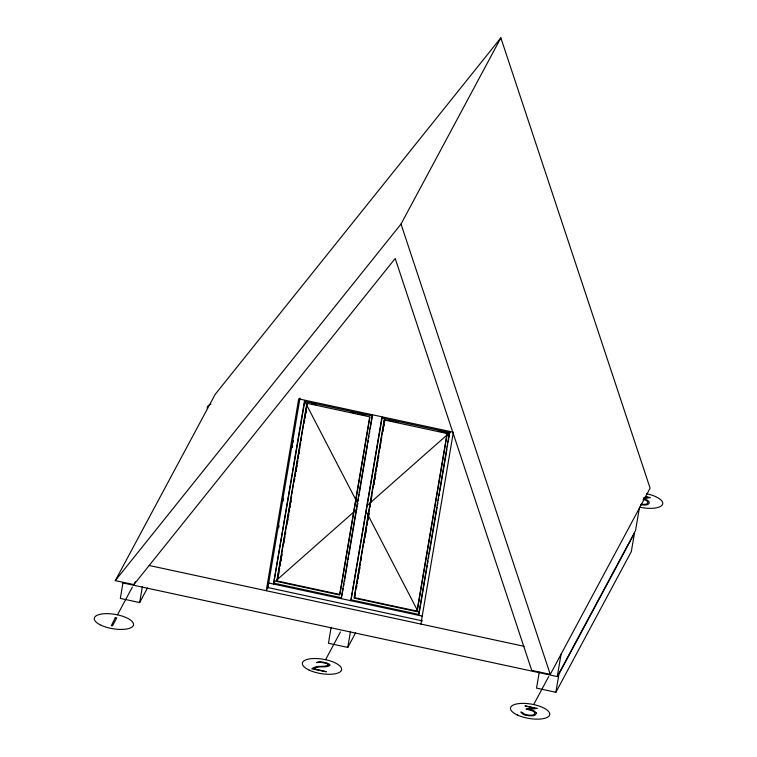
<?xml version="1.0" encoding="UTF-8"?>
<svg xmlns="http://www.w3.org/2000/svg" width="757" height="757" viewBox="0 0 757 757"><rect width="100%" height="100%" fill="white"/><g stroke="black" fill="none" stroke-linecap="round" stroke-linejoin="round"><path stroke-width="1.14" d="M123.041 582.407L120.344 598.399L139.676 602.563L147.445 588.075M139.676 602.563L142.373 586.571M299.999 397.993L267.931 587.574L422.586 620.91M278.661 527.79L279.049 525.462M283.184 501.02L283.582 498.693M292.24 447.482L292.637 445.154M293.025 442.826L293.423 440.498M304.446 401.324L273.542 584.044L304.891 400.481L304.446 401.324L372.103 415.905L372.548 415.073L370.192 429.039M307.191 402.79L277.062 580.941L339.884 594.482L369.823 417.495M277.611 579.105L278.008 576.777M278.406 574.449L279.39 568.63M279.778 566.302L280.175 563.965M280.573 561.637L280.961 559.309M281.358 556.982L281.755 554.654M286.676 525.547L287.064 523.21M287.461 520.882L287.859 518.554M288.247 516.227L288.644 513.899M289.628 508.079L290.026 505.752M290.414 503.424L290.811 501.087M291.208 498.759L291.596 496.431M295.732 471.98L296.129 469.652M296.526 467.324L296.914 464.997M297.312 462.669L297.7 460.332M298.097 458.004L298.495 455.676M298.883 453.348L299.867 447.529M300.264 445.201L300.661 442.873M301.049 440.546L301.447 438.208M304.002 423.078L304.399 420.75M304.797 418.413L305.185 416.085M305.582 413.757L305.979 411.43M306.367 409.102L306.765 406.774M278.472 575.112L278.869 572.784M279.267 570.456L279.655 568.129M280.052 565.791L280.45 563.463M280.838 561.136L281.235 558.808M281.623 556.48L282.02 554.152M283.79 543.668L284.187 541.34M284.585 539.012L284.973 536.685M285.37 534.357L285.758 532.029M287.537 521.545L287.925 519.217M288.322 516.889L288.72 514.561M289.108 512.234L289.505 509.906M289.903 507.578L290.291 505.25M290.688 502.913L291.076 500.585M294.426 480.79L294.823 478.462M295.221 476.134L295.608 473.806M296.006 471.479L296.99 465.659M297.378 463.331L297.775 460.994M298.173 458.666L298.561 456.339M298.958 454.011L299.356 451.683M304.276 422.576L304.674 420.239M305.062 417.911L305.459 415.584M305.847 413.256L306.244 410.928M307.228 405.109L307.626 402.781M331.15 627.269L328.443 643.261L347.775 647.424L355.544 632.937M372.103 415.905L341.199 598.626L343.224 588.482M343.612 586.155L344.009 583.827M344.407 581.499L347.747 561.713M348.144 559.385L348.532 557.057M348.93 554.73L357.588 503.519M357.985 501.191L358.383 498.863M358.771 496.535L359.168 494.207M359.556 491.88L367.438 445.334M367.826 443.006L368.224 440.678M368.612 438.35L369.009 436.023M369.407 433.695L369.795 431.367M381.765 417.987L350.86 600.717L382.219 417.154L381.765 417.987L449.431 432.578L449.876 431.736L448.106 442.211M384.518 419.454L354.38 597.614L417.211 611.154L446.952 435.332M356.32 587.621L356.717 585.293M357.105 582.966L357.503 580.638M357.891 578.31L358.288 575.982M359.272 570.163L359.67 567.826M360.058 565.498L360.455 563.17M360.852 560.842L361.24 558.515M365.376 534.063L365.773 531.736M366.17 529.408L366.558 527.071M366.956 524.743L367.353 522.415M367.741 520.087L368.139 517.76M368.527 515.432L368.924 513.104M369.908 507.285L370.305 504.947M370.693 502.62L371.091 500.292M371.488 497.964L371.876 495.636M373.655 485.152L374.043 482.824M374.441 480.496L374.829 478.169M375.226 475.841L375.623 473.513M376.011 471.185L376.409 468.857M376.806 466.53L377.194 464.192M379.759 449.062L380.146 446.734M380.544 444.406L380.941 442.069M381.329 439.741L381.727 437.414M382.711 431.594L383.108 429.266M383.496 426.939L383.894 424.611M384.282 422.274L384.679 419.946M355.014 596.44L355.412 594.113M356.396 588.284L356.784 585.956M357.181 583.628L357.578 581.3M357.966 578.973L358.364 576.645M358.752 574.317L359.149 571.989M359.547 569.652L359.935 567.324M364.07 542.873L364.467 540.545M364.865 538.218L365.252 535.89M365.65 533.562L366.634 527.733M367.031 525.405L367.419 523.078M367.817 520.75L368.205 518.422M368.602 516.094L369 513.766M373.92 484.65L374.318 482.323M374.706 479.995L375.103 477.667M375.5 475.339L375.888 473.011M376.872 467.192L377.27 464.855M377.658 462.527L378.055 460.199M378.453 457.871L378.841 455.544M382.976 431.093L383.373 428.765M383.771 426.437L384.159 424.1M384.556 421.772L384.953 419.444M347.775 647.424L350.482 631.433M449.431 432.578L418.526 615.299L418.971 614.466L351.314 599.875M419.17 613.302L427.241 565.583M427.639 563.255L428.027 560.928M428.424 558.6L428.812 556.272M429.21 553.944L437.082 507.389M437.48 505.061L437.868 502.733M438.265 500.405L438.653 498.078M439.051 495.75L439.448 493.422M439.836 491.094L446.923 449.194M447.321 446.867L447.709 444.539M420.892 624.061L453.348 432.2L298.693 398.863L266.246 590.725L268.357 586.779M539.249 672.131L536.543 688.122L555.875 692.286L631.347 551.522L634.442 533.25L558.969 674.014L555.875 692.286M122.322 582.805L557.275 676.569L561.051 654.275M639.324 508.288L635.549 530.572L557.275 676.569M115.31 580.619L215.149 394.406L500.86 37.85L650.102 488.17L550.263 674.383L531.717 670.38L395.201 258.468L133.857 584.612L115.31 580.619L401.021 224.053L500.86 37.85M117.477 614.835L132.361 587.091M133.857 584.612L135.531 581.499M325.586 659.697L340.451 631.963M533.685 704.559L548.674 676.607M273.835 582.625L356.869 509.291M367.003 505.657L450.027 432.313M643.422 497.898L647.566 497.444L645.305 496.952M643.724 498.513L650.395 497.642L645.352 496.422M640.924 504.2L644.86 504.389A6.586 2.403 9.6 0 0 646.79 503.916C650.121 501.9 645.021 499.601 643.072 499.383M311.761 403.774L316.331 404.758M350.595 412.139L355.165 413.133M357.455 413.625L365.451 415.347M389.089 420.438L393.659 421.422M395.939 421.914L398.229 422.406M438.208 431.026L442.779 432.01M445.059 432.502L447.349 432.995M273.987 583.202L341.644 597.793M268.707 583.004L422.387 616.132M149.167 565.479L524.147 646.317M644.103 499.043C646.525 499.194 651.862 502.26 647.973 504.427A7.57 2.763 9.6 0 1 645.645 504.976L642.655 504.985A7.343 2.678 9.6 0 1 640.677 504.73M365.972 511.117L418.848 613.104M304.484 400.803L357.9 503.831M401.021 224.053L550.263 674.383M646.705 493.763A19.9 7.267 9.6 0 1 662.441 504.635A19.9 7.267 9.6 0 1 639.523 507.171M207.304 408.449A19.9 7.267 9.6 0 1 210.91 404.134M536.41 713.075L534.944 715.214A7.57 2.763 9.6 0 1 532.625 715.772L529.635 715.781A7.343 2.678 9.6 0 1 526.664 715.327C524.629 716.283 518.053 710.303 522.084 712.356C524.497 714.93 528.49 715.28 531.84 715.185A6.586 2.403 9.6 0 0 533.77 714.712C539.921 708.978 513.303 709.262 534.546 708.23L524.942 705.893L537.328 708.353L529.559 709.432L534.508 711.145L536.41 713.075M306.926 403.292L276.788 581.442L339.619 594.983L369.747 416.833L306.926 403.292M384.244 419.955L354.115 598.115L416.946 611.656L447.075 433.506L384.244 419.955M328.472 664.987C323.826 667.721 316.445 664.655 311.77 668.866L326.381 671.752L314.07 668.819C318.602 664.911 325.822 668.677 330.024 665.252A4.911 1.788 9.6 0 0 329.475 664.268L326.371 662.801L320.996 661.817A6.539 2.385 9.6 0 0 318.139 661.93L316.521 662.593L319.463 662.384A4.476 1.637 9.6 0 1 321.337 662.366L326.646 663.511L328.472 664.987M115.319 617.589L111.307 625.736L112.519 625.755L116.729 617.892L115.319 617.589M517.315 714.987A19.9 7.267 9.6 0 0 549.421 715.431A19.9 7.267 9.6 0 0 523.541 703.376A19.9 7.267 9.6 0 0 517.315 714.987M309.216 670.125A19.9 7.267 9.6 0 0 341.322 670.57A19.9 7.267 9.6 0 0 315.432 658.514A19.9 7.267 9.6 0 0 309.216 670.125M101.107 625.263A19.9 7.267 9.6 0 0 133.213 625.708A19.9 7.267 9.6 0 0 107.333 613.653A19.9 7.267 9.6 0 0 101.107 625.263"/></g></svg>
